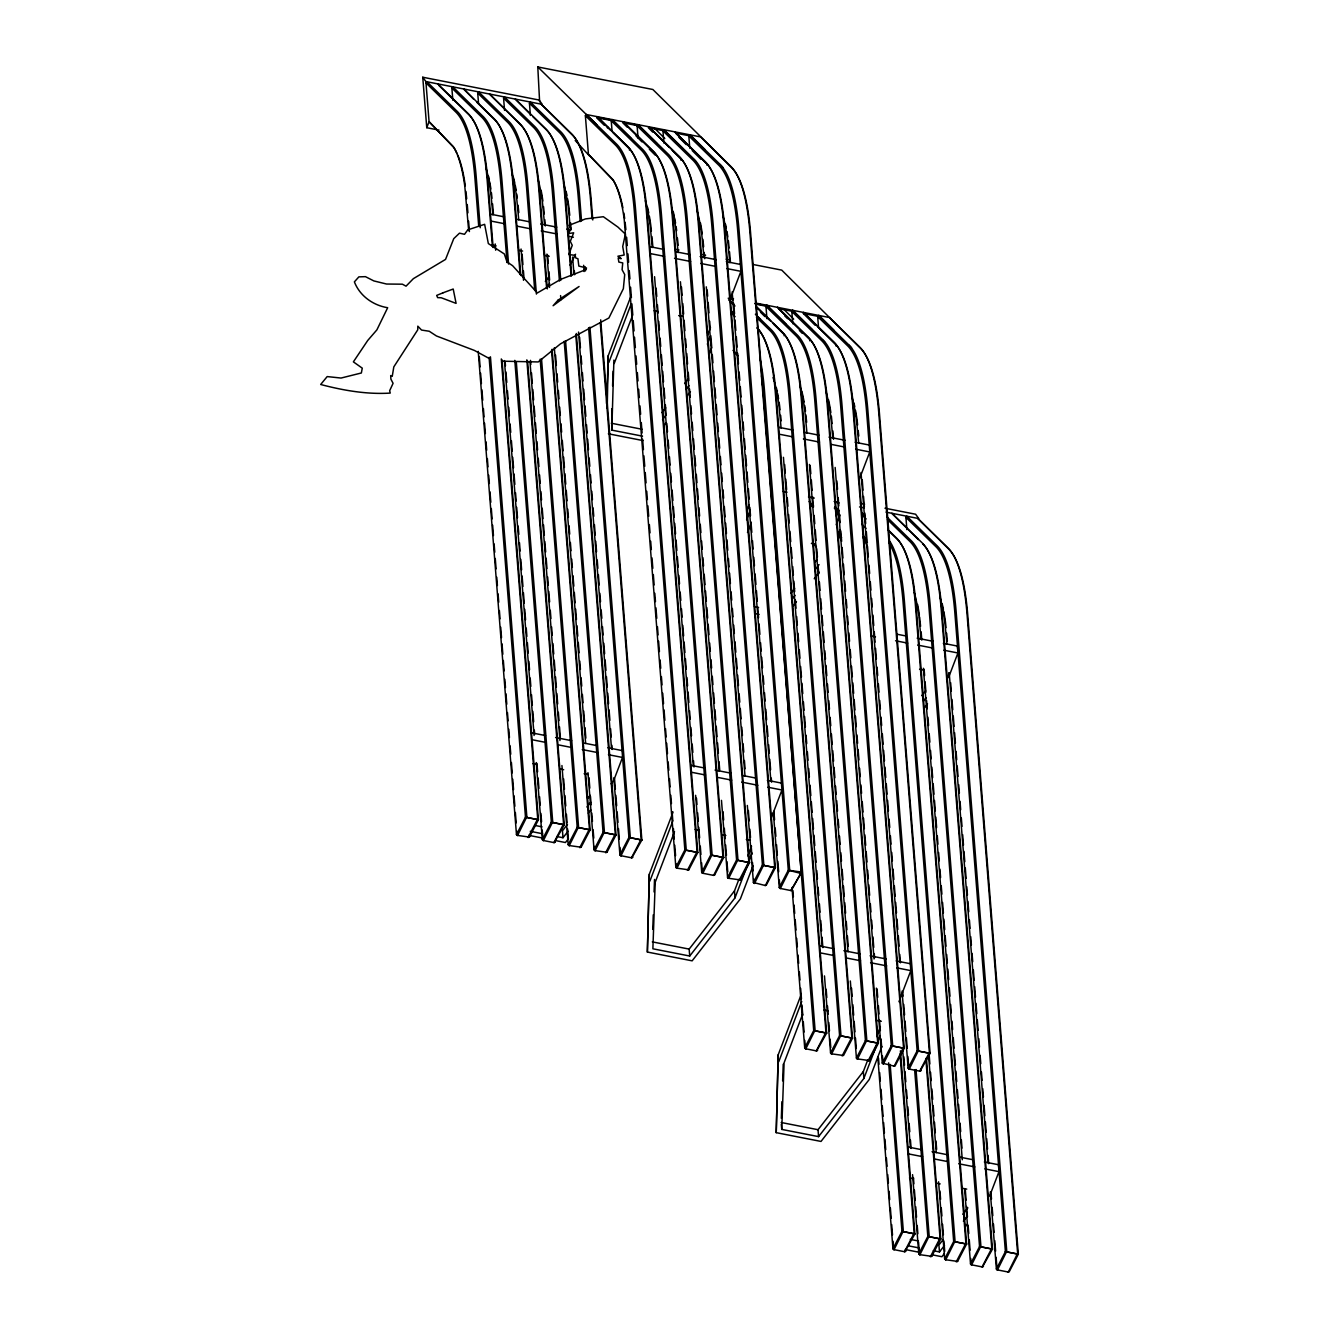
<?xml version="1.0" encoding="UTF-8"?>
<svg xmlns="http://www.w3.org/2000/svg" width="1339" height="1339" viewBox="0 0 1339 1339"><rect width="100%" height="100%" fill="white"/><g stroke="black" fill="none" stroke-linecap="round" stroke-linejoin="round"><path stroke-width="1.5" d="M606.584 403.541L608.274 355.571L631.288 295.3M607.203 408.362L608.274 355.571M642.536 436.163L611.823 430.137L611.789 408.663M612.592 385.766L613.111 371.188M611.823 430.137L613.898 360.074M673.082 812.003L649.315 874.233L647.373 952.046L692.146 960.833L740.383 898.887L753.003 865.831M647.373 952.046L649.315 874.233M652.763 929.4L653.281 914.822M654.085 891.941L654.52 879.438M801.191 994.559L778.177 1054.847L776.235 1132.66L821.008 1141.431L869.229 1079.502L881.865 1046.445M776.235 1132.66L778.177 1054.847M781.34 1118.333L781.926 1101.679M782.646 1080.874L783.231 1064.22M880.208 1035.7L863.873 1078.447L818.581 1136.627L781.742 1129.413L784.085 1062.815L802.63 1014.226M607.605 126.837L607.37 127.875M629.397 150.068L629.648 149.047L597.161 116.644L596.926 117.681L604.307 125.046M680.865 160.161L681.099 159.123L672.245 150.286M706.992 165.283L707.226 164.245L674.739 131.841L704.9 161.299A302.447 66.481 -78.9 0 1 724.098 227.898L774.662 866.852L765.372 885.548L753.422 882.501L747.329 805.442M784.118 335.754L784.369 334.717L772.553 322.933M815.166 325.277L803.367 313.493L803.601 312.456L833.762 341.914A302.447 66.481 -78.9 0 1 852.96 408.495L903.524 1047.466L894.234 1066.162L882.284 1063.116L876.359 988.132M809.727 340.776L809.961 339.738L777.474 307.334M835.837 345.897L836.088 344.859L803.601 312.456L815.183 324.222M439.008 130.117L426.756 127.707L429.066 121.682L425.886 81.562L422.756 77.227L539.132 100.04L542.262 104.375L425.886 81.562M575.569 254.226L570.079 265.206M608.827 362.484L631.087 304.154M614.183 363.538L632.728 314.95M707.528 335.336L710.49 327.57M707.327 344.19L710.306 336.424M708.984 354.952L711.946 347.169M729.772 300.505L740.919 271.332L726.826 268.57M746.777 510.912L749.02 505.071M746.593 519.766L750.309 510.042M747.48 532.487L751.196 522.779M649.867 881.146L672.881 820.874M674.521 831.67L655.223 882.2L652.88 948.799L689.719 956.029L735.027 897.833L752.083 853.144M836.39 515.95L838.616 510.126M836.189 524.804L839.904 515.097M837.846 535.567L840.072 529.725M858.634 481.119L869.764 451.946L855.688 449.184M689.719 956.029L689.167 949.1L734.475 890.92L738.927 879.254M747.832 855.939L751.547 846.215M770.812 819.167L781.959 789.993L767.883 787.232M778.729 1061.76L801.743 1001.488M946.556 679.375L949.1 676.128L957.937 652.98L957.385 646.051L943.309 643.306M818.581 1136.627L818.029 1129.714L863.337 1071.535L867.789 1059.869M876.694 1036.553L880.409 1026.829M898.938 1001.723L910.821 970.608L896.728 967.846M984.349 1161.967L998.425 1164.712L998.978 1171.642L990.14 1194.773L987.596 1198.037M478.224 351.354L516.469 834.548L517.557 835.469L526.846 816.773L490.442 356.81M516.854 831.218L517.189 835.369L529.407 837.093L538.412 819.736L502.025 359.906M536.236 762.561L542.328 839.62L543.416 840.541L552.706 821.845L516.302 361.881M542.211 830.029L543.048 840.44L554.279 842.666L564.271 824.791L527.566 360.81M561.928 765.54L568.188 844.691L569.276 845.612L578.565 826.916L541.508 358.618M568.908 845.512L581.126 847.219L590.148 829.862L552.103 349.228M587.955 772.687L594.047 849.746L595.135 850.667L604.425 831.988L565.56 340.792M594.432 846.415L594.767 850.583L606.985 852.29L616.007 834.933L576.322 333.495M613.814 777.758L619.907 854.818L620.995 855.738L630.284 837.042L589.93 327.118M619.957 847.319L620.627 855.638L631.857 857.864L641.866 840.005L600.692 319.837M588.44 154.42L612.659 179.326A271.081 59.602 -78.9 0 1 624.208 219.378L675.844 867.304L676.931 868.208L686.221 849.529L635.657 210.558A302.447 66.481 -78.9 0 0 616.459 143.959L586.298 114.518L585.377 115.69L588.44 154.42L613.446 180.547A269.993 59.351 -78.9 0 1 622.886 207.779M676.228 863.956L676.563 868.124L688.782 869.831L697.803 852.474L647.239 213.704A301.409 66.264 -78.9 0 0 628.125 147.34L613.212 132.779M695.611 795.299L701.703 872.359L702.791 873.279L712.08 854.6L661.516 215.629A302.447 66.481 -78.9 0 0 642.318 149.031L612.157 119.589L611.237 120.761L612.04 130.954M714.641 874.903L713.285 875.321L714.641 874.903L723.663 857.546L673.099 218.776A301.409 66.264 -78.9 0 0 653.984 152.395L623.02 121.715L653.181 151.156A302.447 66.481 -78.9 0 1 672.379 217.755L722.943 856.726L713.654 875.405L702.423 873.179M721.47 800.371L727.562 877.43L728.65 878.351L737.94 859.655L687.376 220.701A302.447 66.481 -78.9 0 0 668.194 154.102L638.017 124.644L637.096 125.833L638.067 138.051M728.282 878.25L740.5 879.957L749.522 862.617L698.958 223.847A301.409 66.264 -78.9 0 0 679.844 157.466L657.482 135.641M753.807 879.154L754.51 883.422L763.799 864.726L713.235 225.755A302.447 66.481 -78.9 0 0 694.054 159.174L663.876 129.716L662.956 130.904L663.926 143.122M766.36 885.029L765.004 885.447L766.36 885.029L775.381 867.672L724.817 228.919A301.409 66.264 -78.9 0 0 705.703 162.538L675.877 133.431M773.356 812.589L779.281 887.573L780.369 888.477L789.659 869.798L739.095 230.827A302.447 66.481 -78.9 0 0 719.913 164.228L689.736 134.787L688.815 135.959L689.786 148.194M779.331 880.058L780.001 888.393L791.232 890.619L801.241 872.743L749.957 232.953A302.447 66.481 -78.9 0 0 730.776 166.371L652.863 89.495L537.793 66.95L539.617 101.848M792.019 887.539L804.706 1047.901L805.793 1048.822L815.083 1030.143L764.519 391.172A302.447 66.481 -78.9 0 0 759.765 357.279M804.756 1040.403L805.425 1048.722L816.656 1050.948L826.648 1033.089L776.101 394.319A301.409 66.264 -78.9 0 0 756.97 327.955M824.473 975.913L830.565 1052.973L831.653 1053.893L840.942 1035.198L790.378 396.244A302.447 66.481 -78.9 0 0 771.18 329.645L755.38 314.213M850.332 980.985L856.424 1058.044L857.512 1058.965L866.802 1040.269L816.238 401.298A302.447 66.481 -78.9 0 0 797.04 334.717L766.879 305.259L765.958 306.447L766.929 318.665M857.144 1058.864L869.362 1060.572L878.367 1043.215L827.82 404.462A301.409 66.264 -78.9 0 0 808.706 338.081L778.88 308.974M882.334 1055.601L883.372 1064.036L892.661 1045.341L842.097 406.37A302.447 66.481 -78.9 0 0 822.899 339.788L792.738 310.33L791.818 311.502L792.788 323.737M895.222 1065.643L893.866 1066.062L895.222 1065.643L904.227 1048.286L853.679 409.516A301.409 66.264 -78.9 0 0 834.565 343.152L818.162 327.134M902.051 991.111L908.143 1068.171L909.231 1069.091L918.521 1050.412L867.957 411.441A302.447 66.481 -78.9 0 0 848.759 344.843L818.598 315.401L817.677 316.573L818.48 326.766M907.875 1056.504L908.863 1069.007L920.094 1071.217L930.086 1053.358L879.539 414.588A301.409 66.264 -78.9 0 0 860.425 348.224L781.725 270.11L752.819 264.452M877.781 1057.124L892.946 1248.735L894.034 1249.655L903.323 1230.959L890.15 1064.455M892.996 1241.22L893.665 1249.555L904.896 1251.781L914.888 1233.905L900.411 1050.814M912.545 1174.654L918.805 1253.806L919.893 1254.727L929.182 1236.031L916.01 1069.526M919.525 1254.626L931.743 1256.333L940.748 1238.977L926.421 1057.961M938.572 1181.801L944.664 1258.861L945.752 1259.781L955.042 1241.102L904.478 602.132A302.447 66.481 -78.9 0 0 889.933 541.441M945.384 1259.698L957.603 1261.405L966.607 1244.048L916.06 605.278A301.409 66.264 -78.9 0 0 896.946 538.914L887.991 530.177M964.599 1188.965L970.524 1263.932L971.612 1264.853L980.901 1246.157L930.337 607.203A302.447 66.481 -78.9 0 0 911.139 540.605L886.719 516.77M970.742 1258.509L971.244 1264.752L982.475 1266.979L992.467 1249.12L941.92 610.35A301.409 66.264 -78.9 0 0 922.805 543.969M990.291 1191.944L996.383 1269.004L997.471 1269.924L1006.761 1251.229L956.197 612.274A302.447 66.481 -78.9 0 0 936.999 545.676L906.838 516.218L905.917 517.406L906.888 529.625M1009.321 1271.531L1007.966 1271.95L1009.321 1271.531L1018.326 1254.174L967.779 615.421A301.409 66.264 -78.9 0 0 948.665 549.04L917.7 518.344L947.861 547.802A302.447 66.481 -78.9 0 1 967.059 614.4L1017.623 1253.354L1008.334 1272.05L997.103 1269.824L996.116 1257.338M545.324 281.458L549.09 276.604M547.132 286.747L549.643 283.517M661.968 412.663L665.734 407.826M684.614 383.573L688.397 378.719M662.52 419.576L666.286 414.739M686.422 388.879L688.949 385.649M663.793 425.869L666.337 422.605M686.639 396.528L690.439 391.641M567.485 824.355L562.464 830.816L562.999 837.729L556.857 836.524M587.62 798.496L590.148 795.266M562.999 837.729L568.037 831.268M586.917 807.032L590.7 802.178M567.97 839.285L565.443 842.532L555.267 840.541M588.29 813.191L590.817 809.944M611.12 783.851L613.664 780.604L622.501 757.456L608.425 754.694M790.83 593.277L794.596 588.424M814.731 562.564L817.259 559.334M792.638 598.583L795.148 595.353M815.284 569.477L819.066 564.64M792.655 606.483L796.454 601.579M814.229 578.766L819.301 572.238M921.801 695.627L925.567 690.79M923.609 700.933L926.119 697.703M923.709 708.716L927.525 703.829M942.706 1240.148L938.924 1245.002L939.476 1251.915L933.333 1250.71M962.841 1214.289L967.879 1207.828M939.476 1251.915L944.514 1245.454M963.394 1221.201L967.16 1216.364M944.447 1253.455L941.903 1256.718L931.726 1254.727M964.75 1227.378L967.294 1224.114M452.833 100.241L451.862 88.023L452.783 86.834L482.944 116.292A302.447 66.481 -78.9 0 1 502.142 182.874L508.569 264.051M478.525 103.27L477.722 93.077L478.642 91.906L508.803 121.364A302.447 66.481 -78.9 0 1 528.001 187.945L536.403 294.095M504.552 110.384L503.581 98.149L504.502 96.977L534.679 126.418A302.447 66.481 -78.9 0 1 553.861 193.017L560.773 280.437M530.411 115.455L529.441 103.22L530.361 102.032L560.539 131.49A302.447 66.481 -78.9 0 1 579.72 198.088L581.528 220.985M801.241 872.743L790.864 890.519L792.219 890.1M529.407 837.093L528.051 837.494L537.709 818.916L501.305 358.936M555.267 842.147L553.911 842.566L563.568 823.97L526.83 359.84M581.126 847.219L579.77 847.637L589.428 829.042L551.551 350.333M606.985 852.29L605.63 852.709L615.287 834.113L575.753 334.599M632.845 857.362L631.489 857.763L641.147 839.185L600.29 323.017M688.782 869.831L687.426 870.25L697.083 851.654L646.519 212.683A302.447 66.481 -78.9 0 0 627.322 146.102L597.161 116.644L610.233 129.866M740.5 879.957L739.145 880.376L748.802 861.78L698.238 222.826A302.447 66.481 -78.9 0 0 679.04 156.228L648.879 126.77L653.014 131.272M817.627 1050.446L816.271 1050.864L825.945 1032.269L775.381 393.298A302.447 66.481 -78.9 0 0 757.405 327.971M869.362 1060.572L868.007 1060.99L877.664 1042.395L827.1 403.441A302.447 66.481 -78.9 0 0 807.902 336.842L777.741 307.384M921.081 1070.715L919.726 1071.133L929.383 1052.538L878.819 413.567A302.447 66.481 -78.9 0 0 859.621 346.968L829.46 317.527L755.631 303.049M905.884 1251.262L904.511 1251.68L914.186 1233.085L900.009 1054.094M931.743 1256.333L930.371 1256.752L940.045 1238.157L925.868 1059.166M957.603 1261.405L956.247 1261.823L965.904 1243.228L915.34 604.257A302.447 66.481 -78.9 0 0 896.142 537.675L888.962 530.662M983.462 1266.476L982.106 1266.895L991.764 1248.299L941.2 609.329A302.447 66.481 -78.9 0 0 922.002 542.73L891.841 513.289L918.32 539.617M501.958 361.179L538.194 361.948L560.522 343.822L608.877 318.012L623.355 288.688L624.71 274.562L622.083 269.725L622.752 262.929L618.852 262.076L618.183 257.958L621.212 258.678L617.915 256.218L624.175 255.013L622.719 246.51L625.38 234.124L617.898 227.061L603.337 216.717L585.511 218.91L569.242 225.253L571.167 229.036L568.021 233.622L573.678 232.785L570.297 241.355L572.255 245.322L568.824 254.561L575.134 255.314L575.837 258.042L577.929 258.728L578.833 266.076L586.482 267.951L586.064 269.541L560.706 279.366L537.357 292.94L512.636 265.725L506.962 261.875L504.318 253.958L488.333 243.564L484.634 224.316L467.763 229.873L464.516 234.308L459.511 233.153L453.754 238.643L445.552 259.398L413.366 278.663L406.035 286.178L402.37 284.186L386.553 284.035L373.849 280.922L365.447 276.654L358.869 276.872L354.383 281.876C359.806 295.902 373.045 305.342 387.674 307.719L376.878 329.879L367.723 340.474L353.379 361.865L362.266 368.158L361.363 372.978L341.043 378.05L327.185 376.577L320.674 384.494C343.219 390.436 366.953 394.587 390.235 393.08L389.666 390.703L393.08 383.322L390.904 379.138L390.703 375.539L392.243 376.326L393.817 366.869L417.751 329.829L417.818 326.164L421.551 330.063L429.25 331.252L436.447 335.972L474.408 350.433L490.359 359.086M586.298 114.518L700.598 136.913L731.563 167.609A301.409 66.264 -78.9 0 1 750.677 233.974L813.727 1030.561L804.706 1047.901L805.793 1048.822M597.278 117.213L609.58 119.623M623.941 122.435L628.041 123.238M632.159 124.042L636.259 124.845M663.642 130.753L648.377 127.757L652.813 132.176M676.446 133.264L688.079 135.54M596.742 124.711L537.793 66.95M589.578 156.01L575.201 140.495M674.856 249.171L678.957 249.975M701.519 254.393L705.62 255.197M726.14 259.214L730.24 260.017M490.409 214.14L504.485 216.901M516.553 219.261L528.62 221.621M540.688 223.998L556.773 227.145M566.832 229.12L570.849 229.906M649.85 246.677L663.926 249.439M675.994 251.799L690.087 254.561M700.13 256.536L716.231 259.682M726.29 261.657L740.367 264.419M490.944 221.052L505.021 223.814M517.088 226.174L531.181 228.936M541.224 230.911L557.325 234.057M569.393 236.434L573.41 237.221M650.403 253.607L664.479 256.352M674.538 258.327L690.623 261.49M700.682 263.448L714.758 266.21M491.949 245.054L496.033 245.857M518.544 250.259L522.628 251.062M545.14 255.464L549.241 256.268M729.772 297.994L733.521 298.731M728.182 298.229L732.282 299.032M754.861 303.451L765.105 305.459M729.537 299.032L733.287 299.769M755.397 304.087L766.644 306.296M779.147 308.74L792.504 311.368M803.367 313.493L818.882 316.523M654.118 310.782L658.202 311.585M678.672 315.602L682.756 316.406M778.712 427.292L792.788 430.053M804.856 432.413L818.932 435.175M828.992 437.15L845.093 440.297M855.136 442.272L869.229 445.033M779.265 434.204L793.341 436.966M803.4 438.941L819.485 442.088M831.552 444.464L843.62 446.824M611.287 423.224L641.984 429.25M608.358 433.786L642.954 440.564M860.492 503.414L864.576 504.217M884.979 508.217L915.608 514.226L918.738 518.561L886.067 512.151M782.964 491.396L787.064 492.2M834.13 501.422L838.214 502.225M808.488 496.953L814.263 498.075M834.682 502.092L839.118 502.945M859.521 506.945L864.174 507.866M811.401 543.5L815.484 544.303M897.046 634.234L905.097 635.807M917.165 638.184L933.25 641.331M754.46 606.651L758.56 607.454M871.438 636.025L875.472 636.812M895.573 640.762L907.658 643.122M917.7 645.097L931.793 647.858M943.861 650.218L957.937 652.98M755.012 613.563L759.113 614.367M919.575 669.249L923.659 670.052M531.449 732.801L545.525 735.563M555.585 737.538L571.669 740.685M583.737 743.045L595.805 745.405M607.873 747.781L621.966 750.543M690.907 765.339L704.984 768.101M715.043 770.076L731.127 773.222M743.195 775.599L755.263 777.959M767.331 780.319L781.407 783.081M532.001 739.714L546.078 742.476M558.145 744.835L570.213 747.212M582.281 749.572L598.366 752.719M691.443 772.252L705.519 775.013M717.587 777.39L731.68 780.135M741.722 782.11L757.824 785.273M532.989 763.715L537.073 764.502M559.585 768.921L563.686 769.724M584.139 773.724L588.239 774.528M695.159 829.444L699.243 830.247M721.754 834.666L725.855 835.469M746.308 839.469L750.409 840.273M535.851 825.611L541.994 826.816M530.261 831.318L542.546 833.728M528.805 835.352L543.048 838.147M819.753 945.953L833.846 948.715M843.888 950.69L859.989 953.837M870.049 955.812L886.133 958.958M896.193 960.933L910.269 963.695M820.305 952.866L834.381 955.628M846.449 957.988L860.525 960.749M870.584 962.724L886.686 965.871M652.327 941.886L689.167 949.1M824.021 1010.058L828.105 1010.861M877.212 1020.485L881.313 1021.289M831.285 1053.793L843.503 1055.5L852.508 1038.16L801.961 399.39A301.409 66.264 -78.9 0 0 782.846 333.009L773.892 324.289M907.926 1146.987L922.002 1149.749M932.061 1151.707L948.146 1154.871M960.214 1157.231L972.281 1159.591M781.189 1122.5L818.029 1129.714M908.461 1153.9L922.554 1156.662M934.622 1159.022L946.69 1161.382M958.757 1163.758L974.842 1166.905M984.901 1168.88L998.978 1171.642M909.466 1177.885L913.549 1178.688M936.061 1183.107L940.162 1183.91M962.657 1188.312L966.758 1189.116M910.286 1239.395L918.47 1240.985M908.779 1245.906L919.006 1247.915M905.281 1249.538L919.525 1252.333M842.131 1055.919L851.805 1037.323L801.241 398.369A302.447 66.481 -78.9 0 0 782.043 331.771L756.184 306.531M780.369 888.477L779.281 887.573L788.303 870.216L737.756 231.446A301.409 66.264 -78.9 0 0 718.625 165.065L688.815 135.959M754.51 883.422L753.422 882.501L762.443 865.145L711.896 226.375A301.409 66.264 -78.9 0 0 692.765 160.011L662.956 130.904M728.65 878.351L727.562 877.43L736.584 860.073L686.037 221.32A301.409 66.264 -78.9 0 0 666.906 154.939L637.096 125.833M702.791 873.279L701.703 872.359L710.724 855.002L660.177 216.248A301.409 66.264 -78.9 0 0 641.046 149.868L611.237 120.761M676.931 868.208L675.844 867.304L684.865 849.947L634.318 211.177A301.409 66.264 -78.9 0 0 615.187 144.796L585.377 115.69M909.231 1069.091L908.143 1068.171L917.165 1050.83L866.618 412.061A301.409 66.264 -78.9 0 0 847.487 345.68L817.677 316.573M883.372 1064.036L882.284 1063.116L891.305 1045.759L840.758 406.989A301.409 66.264 -78.9 0 0 821.627 340.608L791.818 311.502M620.995 855.738L619.907 854.818L628.928 837.461L588.591 327.704M857.512 1058.965L856.424 1058.044L865.446 1040.688L814.899 401.918A301.409 66.264 -78.9 0 0 795.768 335.553L765.958 306.447M595.135 850.667L594.047 849.746L603.069 832.406L564.204 341.361M831.653 1053.893L830.565 1052.973L839.586 1035.616L789.039 396.863A301.409 66.264 -78.9 0 0 769.908 330.482L756.485 317.376M569.276 845.612L568.188 844.691L577.209 827.335L540.153 359.187M543.416 840.541L542.328 839.62L551.35 822.263L514.795 360.358M517.557 835.469L516.469 834.548L525.491 817.192L489.103 357.362M997.471 1269.924L996.383 1269.004L1005.405 1251.647L954.858 612.877A301.409 66.264 -78.9 0 0 935.727 546.513L905.917 517.406M971.612 1264.853L970.524 1263.932L979.545 1246.576L928.998 607.822A301.409 66.264 -78.9 0 0 909.867 541.441L887.506 519.616M945.752 1259.781L944.664 1258.861L953.686 1241.521L903.139 602.751A301.409 66.264 -78.9 0 0 888.644 542.262M919.893 1254.727L918.805 1253.806L927.827 1236.449L914.654 1069.995M894.034 1249.655L892.946 1248.735L901.967 1231.378L888.627 1062.848M604.391 124.962L596.926 117.681L611.923 120.61L612.157 119.589L631.405 138.771M755.999 306.815L770.913 321.377M529.441 103.22L559.25 132.327A301.409 66.264 -78.9 0 1 578.381 198.708L580.189 221.588M730.324 301.459L734.977 305.995M529.926 113.782L515.364 99.103L545.525 128.561A302.447 66.481 -78.9 0 1 564.723 195.143L571.15 276.319M532.905 116.694L546.329 129.799A301.409 66.264 -78.9 0 1 565.443 196.163L571.703 275.231M730.96 310.548L733.839 313.359M730.625 312.322L735.111 316.69M503.581 98.149L533.391 127.255A301.409 66.264 -78.9 0 1 552.522 193.636L559.434 281.023M477.722 93.077L507.531 122.2A301.409 66.264 -78.9 0 1 526.662 188.565L534.73 290.513M732.969 350.333L737.237 354.5M735.228 353.011L738.023 355.739M473.738 99.287L463.645 88.96L493.806 118.418A302.447 66.481 -78.9 0 1 513.004 185.016L520.084 274.512M476.717 102.199L494.61 119.656A301.409 66.264 -78.9 0 1 513.724 186.037L520.804 275.499M451.862 88.023L481.672 117.129A301.409 66.264 -78.9 0 1 500.803 183.493L507.063 262.561M437.786 83.905L467.947 113.346A302.447 66.481 -78.9 0 1 487.145 179.945L492.417 246.543M438.924 85.478L468.75 114.585A301.409 66.264 -78.9 0 1 487.865 180.966L493.137 247.548M862.299 513.105L865.178 515.9M861.646 514.544L866.115 518.913M861.663 524.185L865.982 528.386M835 506.627L839.319 510.845M834.297 508.017L838.766 512.385M809.141 501.556L813.459 505.774M809.928 504.418L812.907 507.314M812.656 542.814L815.501 545.592M812.271 542.914L816.472 546.998M654.721 128.46L664.813 138.503M783.583 309.075L793.676 319.117M690.255 134.888L705.017 149.617M719.779 164.346L722.742 167.275M678.923 137.298L686.304 144.662M692.213 150.554L701.084 159.391M663.876 129.716L683.074 148.863M693.401 159.174L696.364 162.119M648.628 126.72L669.299 147.34M657.215 143.792L638.017 124.644L637.782 125.682L622.786 122.753L627.204 127.172M819.117 315.502L833.879 330.231M848.641 344.943L851.604 347.889M623.02 121.715L655.507 154.102L655.256 155.14L649.365 149.248M636.075 135.992L641.984 141.884M792.738 310.33L811.936 329.478M822.263 339.788L825.226 342.734M784.621 315.736L787.583 318.682M799.383 330.465L802.346 333.411M766.879 305.259L786.077 324.406M756.301 306.748L769.59 319.988M760.502 312.188L764.937 316.607M757.305 316.439L760.251 319.385M728.617 299.852L733.822 305.041M946.054 627.673L945.485 622.15A269.993 59.351 -78.9 0 0 943.744 611.187M946.623 633.196L947.343 641.03M919.625 617.078L920.579 626.284M857.613 424.999L857.245 421.316A269.993 59.351 -78.9 0 0 855.504 410.37M858.199 430.522L858.768 436.045M831.385 416.262L832.138 423.609M805.894 414.872L806.664 422.237M780.034 409.801L779.649 406.119A269.993 59.351 -78.9 0 0 779.131 402.336M780.62 415.324L781.189 420.848M728.383 240.702L729.136 248.066M729.521 251.749L730.408 261.674M702.908 239.33L703.661 246.694M677.417 237.94L678.187 245.305M651.373 231.028L650.804 225.504A269.993 59.351 -78.9 0 0 649.382 216.299M651.942 236.551L652.829 246.476M625.129 222.274L625.899 229.638M569.761 215.328L569.008 207.963A269.993 59.351 -78.9 0 0 567.585 198.758M543.534 206.574L544.287 213.939M518.042 205.185L518.812 212.55M491.43 192.766L491.999 198.289M492.568 203.813L493.438 213.738M465.939 191.377L466.708 198.741M950.64 682.672L951.293 691.008M951.945 699.343L952.765 709.737M953.268 715.997L954.088 726.408M954.59 732.651L955.41 743.061M956.063 751.38L956.732 759.715M957.218 765.958L958.054 776.369M958.707 784.704L959.36 793.023M960.03 801.358L960.682 809.693M961.335 818.012L962.005 826.347M962.657 834.666L963.477 845.076M963.98 851.319L964.8 861.73M965.302 867.99L966.122 878.401M966.775 886.719L967.444 895.055M967.93 901.298L968.75 911.708M969.419 920.044L970.072 928.362M970.742 936.697L971.394 945.016M972.047 953.351L972.717 961.67M973.369 970.005L974.189 980.416M974.692 986.659L975.512 997.07M976.014 1003.313L976.834 1013.723M977.319 1019.983L978.156 1030.394M978.809 1038.713L979.462 1047.048M980.131 1055.366L980.784 1063.702M981.437 1072.02L982.106 1080.355M982.759 1088.691L983.429 1097.009M984.081 1105.344L984.901 1115.755M985.404 1121.998L986.224 1132.409M986.709 1138.652L987.546 1149.063M988.031 1155.306L988.701 1163.641M990.994 1192.781L991.496 1199.041M992.149 1207.36L992.818 1215.695M993.471 1224.013L994.124 1232.349M994.793 1240.684L995.613 1251.095M946.941 644.176L944.748 621.078A271.081 59.602 -78.9 0 0 940.062 597.412M949.251 673.333L987.981 1162.788M948.815 672.663L949.1 676.128M921.148 631.807L921.801 640.126M924.111 669.282L924.613 675.526M925.098 681.769L925.919 692.179M926.588 700.515L927.241 708.85M927.91 717.168L928.563 725.504M929.216 733.822L929.885 742.157M930.538 750.476L931.191 758.811M931.86 767.147L932.68 777.557M933.183 783.8L934.003 794.211M934.488 800.454L935.325 810.865M935.81 817.108L936.631 827.519M937.3 835.854L937.953 844.173M938.606 852.508L939.275 860.826M939.928 869.162L940.597 877.497M941.25 885.815L941.903 894.151M942.572 902.469L943.392 912.88M943.878 919.14L944.715 929.551M945.2 935.794L946.02 946.204M946.69 954.523L947.343 962.858M947.845 969.101L948.665 979.512M949.318 987.847L949.987 996.166M950.64 1004.501L951.293 1012.82M951.962 1021.155L952.615 1029.49M953.284 1037.809L954.104 1048.219M954.59 1054.463L955.427 1064.873M955.912 1071.116L956.732 1081.527M957.402 1089.862L958.054 1098.198M958.557 1104.441L959.377 1114.851M960.03 1123.17L960.699 1131.505M961.352 1139.84L962.005 1148.159M965.302 1189.802L966.122 1200.213M966.624 1206.456L967.444 1216.866M968.114 1225.202L968.766 1233.52M969.269 1239.78L970.089 1250.191M921.081 639.121L918.889 616.007A271.081 59.602 -78.9 0 0 914.186 592.34M923.391 668.278L962.289 1159.792M929.233 1055.651L929.885 1063.969M930.555 1072.305L931.208 1080.64M931.86 1088.958L932.697 1099.369M933.183 1105.612L934.003 1116.023M934.505 1122.266L935.325 1132.677M935.978 1141.012L936.647 1149.347M939.945 1190.99L940.597 1199.309M941.25 1207.644L941.92 1215.963M942.572 1224.298L943.392 1234.709M943.895 1240.952L944.715 1251.362M928.68 1056.839L936.262 1152.645M862.232 479.764L863.052 490.174M863.538 496.434L864.375 506.845M864.86 513.088L865.68 523.499M866.35 531.817L867.003 540.153M867.505 546.396L868.325 556.806M868.978 565.142L869.647 573.46M870.3 581.796L870.953 590.114M871.622 598.449L872.275 606.785M872.944 615.103L873.764 625.514M874.25 631.757L875.087 642.168M875.572 648.411L876.392 658.821M877.062 667.157L877.715 675.492M878.367 683.811L879.037 692.146M879.69 700.464L880.359 708.8M881.012 717.135L881.665 725.453M882.334 733.789L883.154 744.199M883.64 750.443L884.476 760.853M884.962 767.096L885.782 777.507M886.284 783.75L887.104 794.161M887.606 800.404L888.426 810.815M889.079 819.15L889.749 827.485M890.402 835.804L891.054 844.139M891.724 852.458L892.377 860.793M893.046 869.111L893.866 879.522M894.352 885.782L895.188 896.193M895.674 902.436L896.494 912.847M896.996 919.09L897.816 929.5M898.318 935.743L899.139 946.154M899.791 954.489L900.461 962.808M902.754 991.965L903.089 996.132M903.741 1004.451L904.578 1014.862M905.064 1021.105L905.884 1031.515M906.386 1037.775L907.206 1048.186M858.701 443.36L856.508 420.262A271.081 59.602 -78.9 0 0 852.29 398.286M861.01 472.516L899.741 961.954M903.858 1056.822L904.528 1065.158M905.013 1071.401L905.834 1081.812M906.503 1090.147L907.156 1098.465M907.825 1106.801L908.478 1115.119M909.131 1123.454L909.8 1131.773M910.453 1140.108L911.123 1148.444M913.416 1177.584L913.918 1183.827M914.403 1190.086L915.24 1200.497M915.725 1206.74L916.546 1217.151M917.215 1225.47L917.868 1233.805M918.537 1242.123L919.19 1250.459M902.653 1049.692L910.403 1147.573M832.908 430.974L833.561 439.309M836.858 480.952L837.528 489.271M838.181 497.606L838.833 505.941M839.503 514.26L840.156 522.595M840.808 530.913L841.645 541.324M842.131 547.567L842.951 557.978M843.453 564.238L844.273 574.649M844.775 580.892L845.595 591.302M846.248 599.621L846.918 607.956M847.57 616.291L848.223 624.61M848.893 632.945L849.545 641.264M850.215 649.599L850.868 657.918M851.52 666.253L852.357 676.664M852.843 682.907L853.663 693.317M854.165 699.561L854.985 709.971M855.487 716.231L856.307 726.642M856.96 734.96L857.63 743.296M858.115 749.539L858.935 759.949M859.605 768.268L860.257 776.603M860.91 784.939L861.58 793.257M862.232 801.592L863.052 812.003M863.555 818.246L864.375 828.657M864.877 834.9L865.697 845.311M866.182 851.554L867.019 861.965M867.672 870.3L868.325 878.618M868.827 884.878L869.647 895.289M870.317 903.607L870.969 911.943M871.622 920.261L872.292 928.596M872.944 936.932L873.764 947.343M874.267 953.586L874.601 957.753M877.062 988.969L877.731 997.304M878.384 1005.639L879.037 1013.958M879.539 1020.201L880.359 1030.612M881.029 1038.947L881.681 1047.282M832.841 438.288L830.649 415.19A271.081 59.602 -78.9 0 0 825.945 391.524M835.151 467.445L874.049 958.975M878.501 1058.011L878.987 1064.254M879.656 1072.572L880.309 1080.908M880.978 1089.243L881.798 1099.654M882.284 1105.897L883.104 1116.308M883.606 1122.551L884.426 1132.961M884.928 1139.204L885.749 1149.615M886.401 1157.95L887.071 1166.269M887.724 1174.604L888.393 1182.923M889.046 1191.258L889.699 1199.593M890.368 1207.912L891.188 1218.323M891.674 1224.566L892.51 1234.976M863.337 1071.535L863.873 1078.447M810.179 465.47L810.831 473.805M811.334 480.048L812.154 490.459M812.656 496.702L813.476 507.113M814.129 515.448L814.798 523.767M815.284 530.01L816.104 540.42M816.773 548.756L817.426 557.091M818.079 565.409L818.748 573.745M819.401 582.063L820.071 590.399M820.723 598.717L821.543 609.128M822.046 615.388L822.866 625.798M823.351 632.041L824.188 642.452M824.841 650.771L825.494 659.106M825.996 665.349L826.816 675.76M827.485 684.095L828.138 692.414M828.791 700.749L829.46 709.067M830.113 717.403L830.766 725.738M831.435 734.057L832.255 744.467M832.758 750.71L833.578 761.121M834.063 767.381L834.9 777.792M835.553 786.11L836.206 794.445M836.708 800.689L837.528 811.099M838.181 819.418L838.85 827.753M839.503 836.088L840.172 844.407M840.825 852.742L841.478 861.061M842.147 869.396L842.967 879.807M843.47 886.05L844.29 896.461M844.775 902.704L845.595 913.114M846.265 921.45L846.918 929.768M847.42 936.028L848.24 946.439M851.537 988.082L852.19 996.4M852.859 1004.735L853.679 1015.146M854.165 1021.389L855.002 1031.8M855.487 1038.043L856.307 1048.454M806.982 433.217L804.789 410.119A271.081 59.602 -78.9 0 0 800.086 386.452M809.442 464.466L848.022 951.828M784.654 464.566L785.307 472.901M785.792 479.144L786.629 489.555M787.282 497.874L787.935 506.209M788.604 514.544L789.257 522.863M789.926 531.198L790.746 541.609M791.232 547.852L792.069 558.263M792.721 566.598L793.374 574.916M793.876 581.159L794.697 591.57M795.349 599.905L796.019 608.224M796.672 616.559L797.341 624.895M797.994 633.213L798.647 641.548M799.316 649.867L799.969 658.202M800.622 666.537L801.458 676.948M801.944 683.191L802.764 693.602M803.433 701.921L804.086 710.256M804.588 716.499L805.409 726.91M806.061 735.245L806.731 743.563M807.384 751.899L808.036 760.217M808.706 768.553L809.359 776.888M810.028 785.206L810.848 795.617M811.334 801.86L812.17 812.271M812.656 818.514L813.476 828.925M813.978 835.185L814.798 845.595M815.3 851.838L816.121 862.249M816.773 870.568L817.443 878.903M818.096 887.238L818.748 895.557M819.418 903.892L820.071 912.21M820.74 920.546L821.56 930.956M822.046 937.2L822.866 947.61M826.163 989.253L826.832 997.588M827.485 1005.907L828.155 1014.242M828.808 1022.561L829.46 1030.896M830.13 1039.215L830.783 1047.55M781.122 428.145L778.93 405.048A271.081 59.602 -78.9 0 0 774.712 383.088M783.432 457.319L822.163 946.757M792.889 890.485L793.391 896.745M794.044 905.064L794.713 913.399M795.199 919.642L796.019 930.053M796.688 938.371L797.341 946.706M798.011 955.042L798.663 963.36M799.316 971.696L799.986 980.014M800.638 988.349L801.458 998.76M801.961 1005.003L802.781 1015.414M803.283 1021.657L804.103 1032.068M733.705 303.317L734.525 313.728M735.011 319.971L735.847 330.382M736.333 336.641L737.153 347.052M737.655 353.295L738.475 363.706M739.128 372.024L739.798 380.36M740.283 386.603L741.12 397.014M741.773 405.349L742.425 413.667M743.095 422.003L743.748 430.321M744.4 438.656L745.237 449.067M745.723 455.31L746.543 465.721M747.045 471.964L747.865 482.375M748.367 488.635L749.187 499.045M749.84 507.364L750.51 515.699M750.995 521.942L751.815 532.353M752.485 540.671L753.137 549.007M753.807 557.342L754.46 565.661M755.112 573.996L755.949 584.407M756.435 590.65L757.255 601.06M757.757 607.303L758.577 617.714M759.079 623.957L759.899 634.368M760.552 642.703L761.222 651.022M761.707 657.282L762.527 667.692M763.197 676.011L763.849 684.346M764.502 692.665L765.172 701M765.824 709.335L766.644 719.746M767.147 725.989L767.967 736.4M768.636 744.718L769.289 753.054M769.774 759.297L770.611 769.707M771.264 778.043L771.599 782.194M773.909 811.35L774.561 819.686M775.214 828.004L775.884 836.339M776.536 844.658L777.356 855.069M777.859 861.328L778.679 871.739M729.839 262.745L727.646 239.648A271.081 59.602 -78.9 0 0 722.96 215.981M732.148 291.902L770.879 781.34M781.323 1124.224L781.742 1129.413M704.214 252.452L704.699 258.695M707.176 289.927L707.678 296.17M708.164 302.413L708.984 312.824M709.653 321.159L710.306 329.494M710.808 335.738L711.628 346.148M712.281 354.467L712.951 362.802M713.603 371.121L714.423 381.531M714.926 387.791L715.746 398.202M716.248 404.445L717.068 414.856M717.721 423.174L718.39 431.509M718.876 437.753L719.696 448.163M720.365 456.499L721.018 464.817M721.671 473.152L722.34 481.471M722.993 489.806L723.663 498.141M724.315 506.46L725.135 516.871M725.638 523.114L726.458 533.525M726.943 539.784L727.78 550.195M728.433 558.514L729.086 566.849M729.588 573.092L730.408 583.503M731.077 591.821L731.73 600.157M732.383 608.492L733.052 616.81M733.705 625.146L734.358 633.464M735.027 641.799L735.847 652.21M736.35 658.453L737.17 668.864M737.655 675.107L738.492 685.518M739.145 693.853L739.798 702.172M740.3 708.431L741.12 718.842M741.773 727.161L742.442 735.496M743.095 743.814L743.764 752.15M744.417 760.485L745.07 768.804M748.367 810.446L749.187 820.857M749.857 829.192L750.51 837.511M751.179 845.846L751.832 854.165M752.485 862.5L753.154 870.835M703.979 257.674L701.787 234.576A271.081 59.602 -78.9 0 0 697.1 210.909M706.289 286.831L745.02 776.285M734.475 890.92L735.027 897.833M681.484 286.948L682.137 295.266M682.806 303.602L683.626 314.012M684.112 320.255L684.949 330.666M685.601 339.001L686.254 347.32M686.756 353.563L687.577 363.974M688.246 372.309L688.899 380.627M689.552 388.963L690.221 397.298M690.874 405.617L691.527 413.952M692.196 422.27L692.849 430.606M693.518 438.941L694.338 449.352M694.824 455.595L695.661 466.005M696.313 474.324L696.966 482.659M697.468 488.902L698.288 499.313M698.941 507.648L699.611 515.967M700.264 524.302L700.933 532.621M701.586 540.956L702.239 549.291M702.908 557.61L703.561 565.945M704.214 574.264L705.05 584.674M705.536 590.917L706.356 601.328M706.858 607.588L707.678 617.999M708.18 624.242L709.001 634.653M709.653 642.971L710.323 651.306M710.976 659.642L711.628 667.96M712.298 676.295L712.951 684.614M713.62 692.949L714.44 703.36M714.926 709.603L715.762 720.014M716.248 726.257L717.068 736.668M717.57 742.911L718.39 753.321M719.043 761.657L719.712 769.992M723.01 811.618L723.663 819.953M724.332 828.289L725.152 838.699M725.638 844.942L726.458 855.353M726.96 861.596L727.78 872.007M678.12 252.602L675.927 229.505A271.081 59.602 -78.9 0 0 671.709 207.545M680.43 281.759L719.16 771.214M656.11 288.119L656.779 296.455M657.432 304.773L658.102 313.108M658.755 321.427L659.407 329.762M660.077 338.098L660.73 346.416M661.382 354.751L662.219 365.162M662.705 371.405L663.525 381.816M664.027 388.059L664.847 398.47M665.349 404.713L666.169 415.123M666.822 423.459L667.492 431.777M668.144 440.113L668.797 448.448M669.467 456.766L670.119 465.102M670.789 473.42L671.442 481.755M672.094 490.074L672.931 500.485M673.417 506.745L674.237 517.155M674.739 523.398L675.559 533.809M676.061 540.052L676.881 550.463M677.367 556.706L678.203 567.117M678.856 575.452L679.509 583.771M680.179 592.106L680.831 600.424M681.484 608.76L682.154 617.095M682.806 625.413L683.626 635.824M684.129 642.067L684.949 652.478M685.451 658.738L686.271 669.149M686.924 677.467L687.593 685.802M688.079 692.045L688.899 702.456M689.568 710.791L690.221 719.11M690.891 727.445L691.543 735.764M692.196 744.099L692.866 752.418M693.518 760.753L694.02 766.996M696.481 798.228L696.983 804.471M697.636 812.806L698.305 821.142M698.791 827.385L699.611 837.796M700.28 846.114L700.933 854.449M701.603 862.768L702.255 871.103M652.26 247.548L650.068 224.45A271.081 59.602 -78.9 0 0 645.381 200.766M654.57 276.704L693.301 766.142M626.635 237.254L627.288 245.573M627.958 253.908L628.61 262.226M629.263 270.562L629.933 278.897M630.585 287.216L631.405 297.626M631.908 303.869L632.728 314.28M633.23 320.523L634.05 330.934M634.535 337.194L635.372 347.604M636.025 355.923L636.678 364.258M637.347 372.577L638 380.912M638.653 389.247L639.322 397.566M639.975 405.901L640.645 414.22M641.297 422.555L642.117 432.966M642.62 439.209L643.44 449.619M643.925 455.863L644.762 466.273M645.247 472.516L646.067 482.927M646.737 491.262L647.39 499.598M647.892 505.841L648.712 516.251M649.365 524.57L650.034 532.905M650.687 541.224L651.34 549.559M652.009 557.894L652.829 568.305M653.332 574.548L654.152 584.959M654.804 593.277L655.474 601.613M655.959 607.856L656.779 618.267M657.449 626.602L658.102 634.92M658.604 641.163L659.424 651.574M660.077 659.909L660.746 668.245M661.399 676.563L662.052 684.899M662.721 693.217L663.541 703.628M664.044 709.888L664.864 720.298M665.516 728.617L666.186 736.952M666.671 743.195L667.492 753.606M668.161 761.924L668.814 770.26M669.467 778.595L670.136 786.914M670.789 795.249L671.458 803.567M672.111 811.903L672.764 820.238M673.433 828.556L674.253 838.967M674.739 845.21L675.576 855.621M592.792 219.964L591.302 201.235A301.409 66.264 -78.9 0 0 572.188 134.854L541.224 104.174L571.385 133.615A302.447 66.481 -78.9 0 1 590.583 200.214L592.056 218.943M585.16 266.762L585.478 270.93M583.653 265.289L584.139 271.532M570.531 222.692L571.033 228.936M574.314 270.578L574.649 274.746M579.603 337.21L580.423 347.621M581.076 355.94L581.729 364.275M582.398 372.593L583.051 380.929M583.72 389.264L584.54 399.675M585.026 405.918L585.863 416.329M586.515 424.647L587.168 432.982M587.67 439.225L588.491 449.636M589.143 457.971L589.813 466.29M590.466 474.625L591.135 482.944M591.788 491.279L592.441 499.614M593.11 507.933L593.763 516.268M594.432 524.587L595.252 534.997M595.738 541.241L596.558 551.651M597.227 559.987L597.88 568.322M598.382 574.565L599.202 584.976M599.855 593.294L600.525 601.629M601.178 609.965L601.847 618.283M602.5 626.619L603.153 634.937M603.822 643.272L604.642 653.683M605.128 659.926L605.964 670.337M606.45 676.58L607.27 686.991M607.772 693.234L608.592 703.644M609.094 709.904L609.914 720.315M610.567 728.634L611.237 736.969M611.89 745.287L612.224 749.455M614.534 778.612L615.354 789.022M615.84 795.266L616.676 805.676M617.162 811.919L617.982 822.33M618.484 828.573L619.304 838.984M570.464 229.99L568.272 206.892A271.081 59.602 -78.9 0 0 563.585 183.225M572.607 257.071L573.929 273.742M578.532 332.055L611.505 748.601M560.589 295.584L560.924 299.752M544.839 219.696L545.324 225.956M547.634 255.096L548.304 263.432M548.957 271.75L549.609 280.085M555.551 355.036L556.371 365.447M557.024 373.782L557.693 382.1M558.346 390.436L558.999 398.771M559.669 407.089L560.321 415.425M560.991 423.743L561.644 432.079M562.296 440.397L563.133 450.808M563.619 457.068L564.439 467.478M564.941 473.721L565.761 484.132M566.263 490.375L567.083 500.786M567.736 509.121L568.406 517.44M569.058 525.775L569.711 534.094M570.381 542.429L571.033 550.747M571.703 559.083L572.356 567.418M573.008 575.737L573.845 586.147M574.331 592.39L575.151 602.801M575.653 609.061L576.473 619.472M576.975 625.715L577.795 636.125M578.281 642.369L579.118 652.779M579.77 661.098L580.423 669.433M581.093 677.768L581.745 686.087M582.398 694.422L583.068 702.741M583.72 711.076L584.54 721.487M585.043 727.73L585.863 738.14M588.993 777.708L589.813 788.119M590.482 796.437L591.135 804.772M591.805 813.091L592.457 821.426M593.11 829.762L593.78 838.08M544.605 224.935L542.412 201.838A271.081 59.602 -78.9 0 0 537.726 178.171M546.915 254.092L549.542 287.416M554.329 347.805L585.645 743.53M547.333 288.889L539.584 191.109A301.409 66.264 -78.9 0 0 520.469 124.728L489.505 94.031L519.666 123.489A302.447 66.481 -78.9 0 1 538.864 190.071L546.597 287.902M522.11 254.192L522.93 264.603M523.432 270.846L524.085 279.182M530.512 360.375L530.847 364.543M531.499 372.878L532.319 383.289M532.822 389.532L533.642 399.943M534.144 406.186L534.964 416.596M535.449 422.839L536.286 433.25M536.939 441.585L537.592 449.921M538.261 458.239L538.914 466.575M539.567 474.893L540.236 483.228M540.889 491.547L541.559 499.882M542.211 508.217L543.031 518.628M543.534 524.871L544.354 535.282M544.839 541.525L545.676 551.936M546.161 558.179L546.982 568.59M547.651 576.925L548.304 585.243M548.806 591.487L549.626 601.897M550.279 610.233L550.948 618.568M551.601 626.886L552.254 635.222M552.923 643.54L553.743 653.951M554.246 660.211L555.066 670.621M555.551 676.865L556.388 687.275M556.873 693.518L557.693 703.929M558.363 712.248L559.016 720.583M559.518 726.826L560.338 737.237M563.635 778.88L564.455 789.29M564.941 795.533L565.778 805.944M566.43 814.279L567.083 822.598M567.585 828.858L568.406 839.268M518.745 219.864L516.553 196.766A271.081 59.602 -78.9 0 0 512.335 174.79M521.055 249.021L523.516 280.269M529.959 361.497L559.953 740.551M505.138 361.563L505.473 365.731M505.975 371.974L506.795 382.385M507.448 390.703L508.117 399.039M508.77 407.374L509.423 415.693M510.092 424.028L510.745 432.346M511.414 440.682L512.234 451.092M512.72 457.335L513.557 467.746M514.042 473.989L514.862 484.4M515.532 492.735L516.184 501.054M516.687 507.314L517.507 517.724M518.16 526.043L518.829 534.378M519.482 542.697L520.135 551.032M520.804 559.367L521.624 569.778M522.11 576.021L522.946 586.432M523.432 592.675L524.252 603.086M524.754 609.329L525.574 619.739M526.244 628.075L526.897 636.393M527.382 642.636L528.219 653.047M528.872 661.382L529.524 669.718M530.194 678.036L530.847 686.371M531.516 694.69L532.336 705.101M532.822 711.344L533.658 721.754M534.311 730.09L534.646 734.257M536.939 763.397L537.609 771.733M538.094 777.976L538.931 788.386M539.584 796.722L540.236 805.04M540.906 813.376L541.559 821.694M492.886 214.792L490.693 191.695A271.081 59.602 -78.9 0 0 486.007 168.028M495.196 243.949L495.681 250.209M504.418 360.593L534.094 735.479M480.232 227.764L476.282 177.819A302.447 66.481 -78.9 0 0 457.084 111.221L426.923 81.763L426.003 82.951L455.812 112.058A301.409 66.264 -78.9 0 1 474.943 178.438L478.726 226.291M467.261 204.499L467.914 212.834M468.583 221.153L469.403 231.563M479.278 356.492L480.115 366.903M480.601 373.146L481.421 383.557M481.923 389.8L482.743 400.21M483.412 408.546L484.065 416.881M484.551 423.124L485.388 433.535M486.04 441.853L486.693 450.189M487.363 458.524L488.015 466.842M488.685 475.178L489.338 483.496M489.99 491.831L490.827 502.242M491.313 508.485L492.133 518.896M492.635 525.139L493.455 535.55M494.108 543.885L494.777 552.204M495.263 558.463L496.099 568.874M496.752 577.193L497.405 585.528M498.075 593.846L498.727 602.182M499.38 610.5L500.05 618.836M500.702 627.171L501.522 637.582M502.025 643.825L502.845 654.235M503.347 660.478L504.167 670.889M504.82 679.224L505.489 687.543M505.975 693.786L506.795 704.197M507.464 712.532L508.117 720.851M508.787 729.186L509.439 737.521M510.092 745.84L510.762 754.175M511.414 762.494L512.234 772.904M512.737 779.164L513.557 789.575M514.059 795.818L514.879 806.229M515.364 812.472L516.201 822.882M468.667 230.559L464.834 186.623A271.081 59.602 -78.9 0 0 453.285 146.587L429.066 121.682L454.072 147.809A269.993 59.351 -78.9 0 1 456.867 153.048M422.756 77.227L426.756 127.707M828.506 399.758A269.993 59.351 -78.9 0 1 830.85 412.462M853.947 402.989A269.993 59.351 -78.9 0 1 854.784 406.721M776.369 387.774A269.993 59.351 -78.9 0 1 777.206 391.524M777.608 393.465A269.993 59.351 -78.9 0 1 778.545 398.687M773.038 377.514A271.081 59.602 -78.9 0 1 774.227 381.381M761.523 375.824A301.409 66.264 -78.9 0 1 763.18 391.791M801.776 391.055A269.993 59.351 -78.9 0 1 804.103 401.968M804.706 405.55A269.993 59.351 -78.9 0 1 805.526 411.19M700.464 222.994A269.993 59.351 -78.9 0 1 702.255 233.739M725.504 224.216A269.993 59.351 -78.9 0 1 726.324 228.048M726.96 231.496A269.993 59.351 -78.9 0 1 727.847 236.919M647.507 207.177A269.993 59.351 -78.9 0 1 648.746 212.851M623.84 213.001A269.993 59.351 -78.9 0 1 624.677 218.525M673.366 212.232A269.993 59.351 -78.9 0 1 674.203 215.981M674.605 217.922A269.993 59.351 -78.9 0 1 675.559 223.128M676.128 226.793A269.993 59.351 -78.9 0 1 676.664 230.576M942.187 603.805A269.993 59.351 -78.9 0 1 943.426 609.496M864.073 536.37A302.447 66.481 -78.9 0 1 867.404 542.663M862.785 537.19A301.409 66.264 -78.9 0 1 866.885 545.241M917.566 604.425A269.993 59.351 -78.9 0 1 919.357 615.17M839.084 532.755A302.447 66.481 -78.9 0 1 841.545 537.592M837.796 533.558A301.409 66.264 -78.9 0 1 841.026 540.169M566.129 191.477A269.993 59.351 -78.9 0 1 566.949 195.31M488.551 176.279A269.993 59.351 -78.9 0 1 489.371 180.112M489.689 181.803A269.993 59.351 -78.9 0 1 490.894 188.983M541.09 190.238A269.993 59.351 -78.9 0 1 542.881 200.984M457.737 155.023A269.993 59.351 -78.9 0 1 465.303 185.786M513.54 177.702A269.993 59.351 -78.9 0 1 514.829 183.225M515.23 185.167A269.993 59.351 -78.9 0 1 516.184 190.389M516.754 194.038A269.993 59.351 -78.9 0 1 517.289 197.837M800.521 871.923L800.253 873.262L788.303 870.216L800.521 871.923M558.062 300.12L553.107 305.727L579.084 286.496L558.062 300.12M538.412 819.736L525.491 817.192L538.412 819.736M564.271 824.791L551.35 822.263L564.271 824.791M590.148 829.862L577.209 827.335L590.148 829.862M616.007 834.933L603.069 832.406L616.007 834.933M641.866 840.005L628.928 837.461L641.866 840.005M697.803 852.474L684.865 849.947L697.803 852.474M723.663 857.546L710.724 855.002L723.663 857.546M749.522 862.617L736.584 860.073L749.522 862.617M775.381 867.672L762.443 865.145L775.381 867.672M826.648 1033.089L813.727 1030.561L826.648 1033.089M852.508 1038.16L839.586 1035.616L852.508 1038.16M878.367 1043.215L865.446 1040.688L878.367 1043.215M904.227 1048.286L891.305 1045.759L904.227 1048.286M930.086 1053.358L917.165 1050.83L930.086 1053.358M914.888 1233.905L901.967 1231.378L914.888 1233.905M940.748 1238.977L927.827 1236.449L940.748 1238.977M966.607 1244.048L953.686 1241.521L966.607 1244.048M992.467 1249.12L979.545 1246.576L992.467 1249.12M1018.326 1254.174L1005.405 1251.647L1018.326 1254.174M443.025 292.806L436.681 295.4L437.635 297.626L441.234 297.76L456.097 303.384L453.201 289.023L443.025 292.806"/></g></svg>
